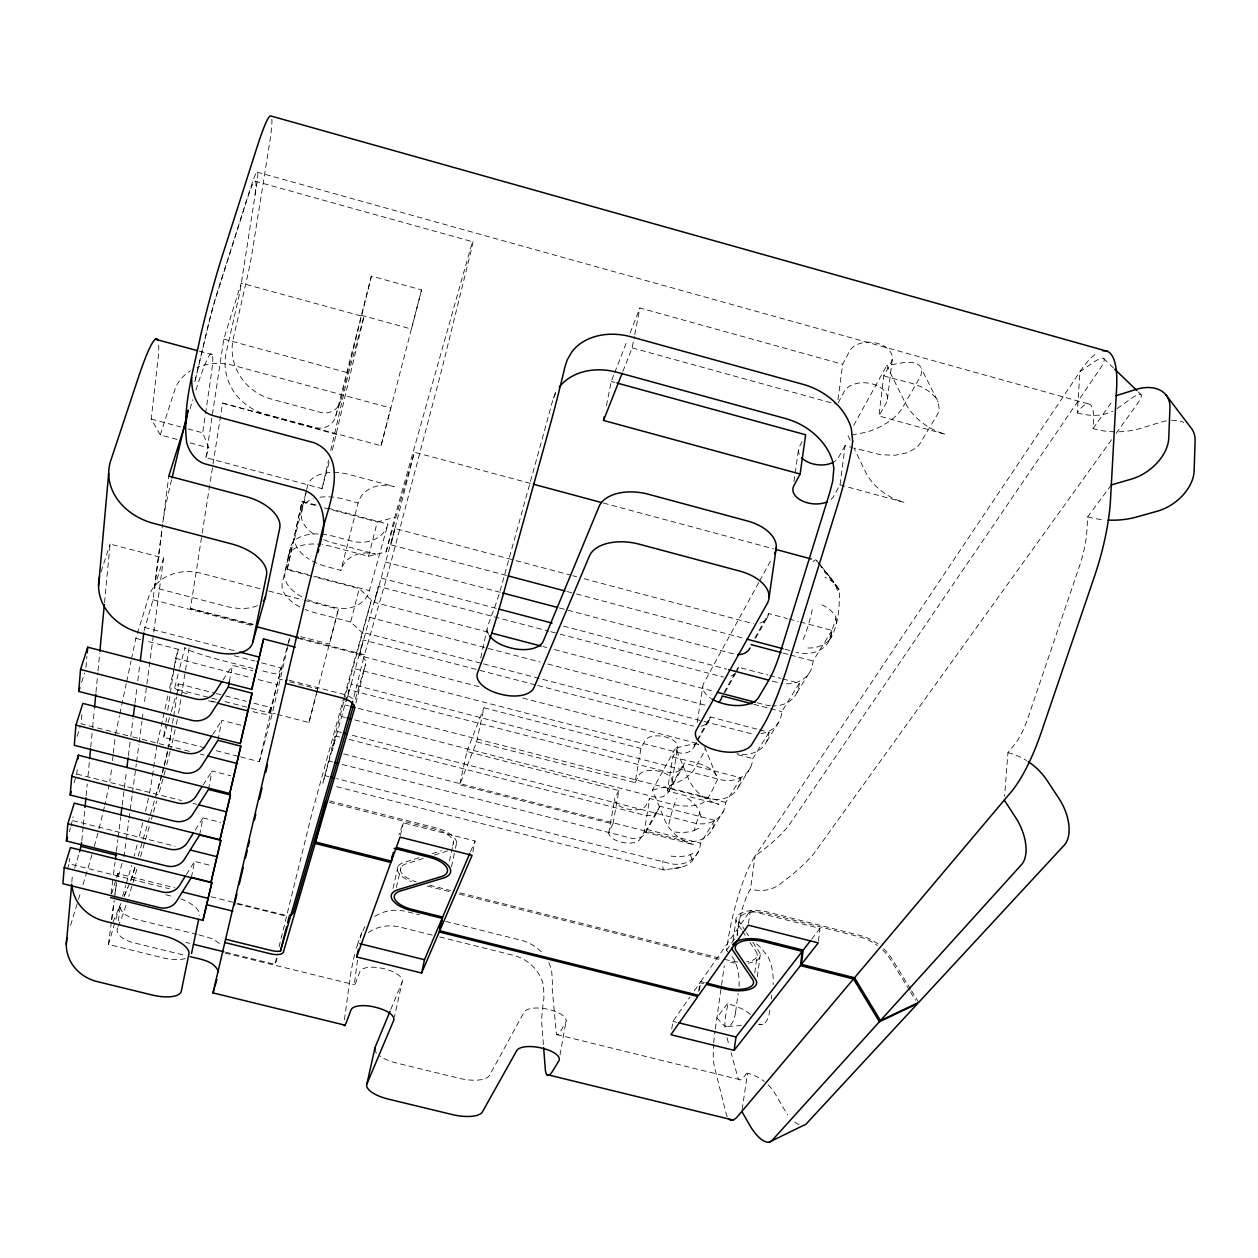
<?xml version="1.0" encoding="UTF-8"?>
<svg xmlns="http://www.w3.org/2000/svg" width="1258" height="1258" viewBox="0 0 1258 1258"><rect width="100%" height="100%" fill="white"/><g stroke="black" fill="none" stroke-linecap="round" stroke-linejoin="round"><path stroke-width="0.75" stroke-dasharray="5 3.75" d="M1111.317 484.943L1087.73 516.818L1086.833 531.411A46.986 13.634 -73.2 0 1 1079.537 565.911L1028.211 717.264A45.917 13.288 -74.4 0 1 1014.734 744.327L1007.957 752.63L1004.592 796.283M1114.667 431.793A56.091 35.46 -0.2 0 1 1093.878 428.821L1093.076 428.601L1093.501 421.43A45.917 12.753 -72.5 0 0 1077.257 412.876L1079.946 371.692A101.112 28.101 -72.5 0 1 1097.951 352.602M69.206 862.013L69.52 858.412M71.03 826.176L73.106 816.725M74.033 782.806L76.785 774.079L77.43 766.531M81.912 714.528L81.11 723.822L128.961 735.977M85.953 667.511L86.912 656.424M81.849 840.611L83.154 826.962M83.343 825.012L85.009 807.447M86.126 795.732L87.242 784.033M87.981 776.233L89.475 760.618M90.765 746.969L92.447 729.404M92.636 727.454L94.303 709.889M95.97 692.34L97.825 672.826M98.014 670.876L99.697 653.311M104.524 602.582L110.091 544.054L163.587 558.065L144.293 703.694M112.481 760.665L113.11 755.067M113.33 753.196L115.013 738.273M177.111 439.435L160.301 434.938L151.212 419.04L157.848 360.574A102.731 10.457 -75.9 0 0 158.587 342.805M818.455 941.078L819.98 928.435L750.24 910.745L700.722 981.586L699.448 990.188M887.44 399.415L892.268 358.939M851.619 435.001L862.422 432.972A33.935 15.065 -26.8 0 0 902.175 408.237L919.425 378.265A34.642 15.599 -27.2 0 0 901.656 362.917L886.717 365.575L904.942 402.245A51.908 38.731 28.8 0 0 945.623 434.372L878.933 415.973L883.792 375.702L891.073 362.571A21.984 14.42 5.1 0 0 877.581 343.403A21.984 14.42 5.1 0 0 849.622 351.029L842.671 364.285L837.828 400.657M111.066 893.746L112.968 878.634M113.44 874.845L115.013 862.359M116.412 851.163L117.843 839.746M118.079 837.844L120.721 816.772M122.168 805.277L126.445 771.217M128.363 755.838L130.077 742.267M130.801 736.449L133.096 718.098M134.968 703.191L137.075 686.365M137.782 680.798L139.842 664.366M144.01 631.107L153.004 599.783L162.125 529.052M800.292 622.002L831.931 630.415L831.585 633.151A33.306 26.874 29.5 0 1 796.251 652.226M829.62 639.945C838.677 625.588 839.573 607.111 839.448 590.662L835.91 585.882A33.195 26.544 29.1 0 0 821.49 570.031M185.382 958.565A28.022 11.118 14.5 0 1 162.424 957.731L108.44 944.475L111.443 921.249M111.695 919.315L113.928 901.892M114.934 894.139L116.428 882.534M257.324 605.585A37.41 19.703 16.4 0 1 225.984 606.293L154.435 587.643L162.612 524.193M162.864 522.274L168.808 476.122M111.773 919.409L114.195 900.649M114.447 898.762L116.381 883.761M117.261 876.92L117.686 873.602L174.846 887.802M357.492 960.09L354.567 982.514A34.784 1.635 -75.8 0 0 355.92 982.294L359.819 971.742A21.103 8.602 12.4 0 1 383.486 968.644L384.854 968.975A21.103 8.602 12.3 0 1 402.088 982.184L394.525 1016.606M831.931 630.415L813.045 661L812.699 663.689A32.582 26.544 29.6 0 1 781.265 683.314M771.311 998.931L771.799 995.188M831.066 499.41A20.899 12.69 6.7 0 0 833.425 496.596L840.03 484.896L845.109 445.584L852.185 447.518M123.96 857.107L126.02 841.571M126.272 839.621L128.851 820.2M129.102 818.266L132.2 794.962M132.452 793.027L136.304 763.889M136.572 761.955L138.883 744.469M139.135 742.534L141.965 721.18M142.233 719.23L143.255 711.462M742.094 1109.54L747.582 1073.278A40.916 36.325 43.3 0 1 764.345 1081.518M782.68 678.895L799.302 683.267L798.94 685.94A32.048 26.292 29.7 0 1 772.774 705.895M118.331 920.887L120.564 904.706M754.769 972.843L757.237 954.539M757.332 976.821L760.272 954.838M344.425 1019.782L350.211 977.151A72.885 3.271 -75.7 0 1 355.181 951.583M799.302 683.267L781.8 711.619L781.454 714.245A31.371 25.962 29.9 0 1 757.646 733.964M737.503 935.559L737.723 929.819A31.843 6.4 -76.2 0 1 750.507 889.123L755.083 856.085L1079.946 371.692L1092.479 362.996A36.026 6.699 -44.8 0 1 1099.885 369.034L789.411 824.556A25.239 3.632 -42.3 0 1 764.864 848.584L755.083 856.085A70.086 14.074 -76.2 0 0 727.297 944.727L726.511 950.262L729.797 954.051M735.584 1012.203L738.163 993.568M748.494 923.388L750.24 910.745M750.24 1014.435A36.781 15.222 8.8 0 0 727.926 1003.853L725.787 1014.891A32.614 6.652 -76.6 0 0 725.237 1030.947M737.015 935.15L739.106 920.258M759.565 729.797L769.047 732.282L768.685 734.876A30.884 25.71 30 0 1 736.999 753.731M793.94 481.594L798.437 449.971M733.1 940.418L735.993 919.96M769.047 732.282L752.787 758.605L752.426 761.169A30.255 25.396 30.2 0 1 719.749 779.488L351.171 684.132L347.711 696.287M715.299 1028.934L721.274 986.964M721.557 985.03L724.309 965.719M339.691 737.046L335.902 736.072L332.159 750.932L349.048 689.746L667.809 772.129A14.892 12.627 28.8 0 0 684.132 763.119L740.931 777.837L740.553 780.369A29.783 25.16 30.3 0 1 708.285 798.563L356.643 707.908M156.92 745.082L151.762 780.196A77.052 4.482 -75.2 0 1 148.806 796.283M329.124 462.488L322.017 488.607L205.903 457.66L208.875 447.911L202.695 432.815L205.243 415.454M205.526 413.536L211.187 374.978A102.496 7.973 -75.8 0 0 195.179 392.386M740.931 777.837L725.772 802.368L725.41 804.868A29.201 24.846 30.5 0 1 693.661 822.889L349.111 734.468M698.63 991.335L699.904 982.75L703.536 983.662M349.205 739.484L643.923 815.042A14.388 12.344 29 0 0 659.79 806.189L714.701 820.31L714.34 822.779A28.777 24.61 30.7 0 1 682.968 840.659L343.544 753.841M204.96 747.834L163.666 737.314L165.726 723.759M166.009 721.825L166.591 717.956M167.77 710.204L175.601 658.28L178.29 649.301L145.079 640.715M205.903 457.66L223.798 339.094L241.237 283.097L363.908 316.717L331.656 453.163M117.434 927.885L117.025 930.543C118.755 937.729 126.696 940.795 133.096 942.604L186.357 955.687M671.756 1028.981L672.92 1021.339L689.793 997.217M714.701 820.31L700.564 843.206L700.187 845.659A28.226 24.311 30.8 0 1 669.319 863.365L336.531 778.608M173.305 718.239L169.767 741.355A32.629 1.777 -75.3 0 1 168.887 746.214M173.667 716.368L176.67 697.136M176.891 695.218L178.62 683.896L174.752 687.466A41.75 3.963 14.2 0 0 190.666 695.029M252.748 624.77L190.43 608.558L201.893 535.137M202.192 533.203L222.587 403.126L381.048 445.741L421.572 289.906L371.409 276.068L335.666 416.194A17.25 16.291 25.8 0 1 315.16 427.516L265.344 414.118A52.411 49.439 31.2 0 1 226.22 352.523L238.847 296.731A17.738 1.289 -76.1 0 0 240.577 288.019L256.742 184.47A47.552 3.632 -76.3 0 0 250.829 187.017L216.974 293.586A48.7 3.9 -76.1 0 0 207.35 328.951L195.116 380.435M697.168 722.406L702.797 686.837M189.046 647.823L179.328 708.757A71.816 3.931 -75.3 0 1 178.479 713.679M672.149 781.218L677.748 746.78M698.442 744.138A26.276 9.482 -22.6 0 0 687.528 745.239L675.609 748.007L688.362 778.482A39.957 33.651 30.6 0 0 718.963 804.287L667.275 790.967L672.873 756.718L677.166 748.95A16.763 8.554 9.5 0 0 665.372 736.889A16.763 8.554 9.5 0 0 645.055 740.616L640.951 748.447L635.07 782.665L476.656 741.843L459.689 784.803L612.976 824.006L618.842 790.559L466.891 751.482L459.689 784.803M612.976 824.006L609.171 831.098A16.15 7.69 9.9 0 0 620.839 842.042A16.15 7.69 9.9 0 0 640.165 839.007L644.143 831.963L649.741 798.5C665.34 802.148 681.647 808.815 697.907 804.837C709.418 802.132 712.421 788.153 717.752 779.347L704.496 746.654M608.73 833.048L614.596 799.774M253.88 703.206L270.847 707.562L269.81 712.468L275.392 713.899M559.999 1054.99L566.179 1020.411M191.452 877.345L194.534 861.415L211.501 865.661M199.645 835.013L202.963 817.904L220.873 822.418M208.451 789.474L212.02 771.012L230.623 775.73M217.964 740.302L221.833 720.347L241.473 725.363M229.318 681.663L232.463 665.419L252.905 670.703M622.852 371.472L632.161 347.884L634.362 336.484M634.74 334.581L639.897 307.974L842.671 364.285M606.45 405.595L611.231 381.441L614.03 374.286M225.764 952.243L275.14 964.414L276.43 958.454M472.851 851.76L475.099 840.989L403.315 822.795L398.959 834.887M115.437 734.53L119.447 715.676M119.84 713.789L126.24 683.613M126.649 681.726L131.052 660.969M131.445 659.082L135.848 638.341L148.648 597.047A43.338 36.482 9.6 0 1 200.95 573.255L261.208 589.011M476.656 741.843L483.953 707.751L640.951 748.447M451.465 866.935L455.034 850.219M455.427 848.364L456.623 842.797M449.515 860.881L453.493 842.325M307.723 599.673A38.023 20.521 15.1 0 0 316.969 602.786L334.361 607.347A29.767 24.877 15.1 0 0 369.412 590.662L387.951 524.099A31.136 25.553 15.5 0 1 351.422 541.019L333.228 536.207A38.699 21.26 15.2 0 0 290.629 547.261L282.232 583.303A38.117 20.427 15.1 0 0 303.367 608.683M290.629 547.261L284.937 573.459A38.023 20.521 15.1 0 0 304.263 598.1M480.729 658.013L487.632 626.311L494.677 607.299A46.923 3.003 -75.3 0 0 503.625 578.365L547.104 421.178A48.008 3.082 -75 0 0 551.539 404.337L556.775 388.848M311.78 576.164L287.123 569.685L302.093 501.282L317.016 505.244M287.123 569.685L302.093 501.282M320.067 497.224A38.322 21.575 15.4 0 1 343.088 498.986L358.105 502.98A30.978 25.349 16.5 0 1 394.21 486.531L349.551 474.596A38.07 21.779 15.5 0 0 307.471 486.233L294.985 536.977A37.646 20.836 15.3 0 0 309.201 559.197M306.622 490.07L301.574 513.06A37.41 21.04 15.4 0 0 315.616 535.421M157.344 743.179L167.88 695.941M169.563 688.393L178.29 649.301M278.993 946.991L312.503 811.033L343.654 698.473M396.396 887.472L400.909 867.501M400.453 835.328L403.315 822.795M392.999 888.462L397.953 866.668M240.608 756.907L259.368 761.688L277.09 684.446L290.535 634.598M322.017 488.607L328.542 460.176M330.712 450.694L348.545 372.966L363.908 316.717M269.81 712.468L281.273 668.045L256.774 661.566M371.409 276.068L340.541 401.192L335.666 416.194M259.368 761.688L272.263 713.711L289.654 638.356M171.575 479.817L169.343 489.252A47.552 3.79 -75.8 0 0 163.367 519.397M194.864 381.834L207.381 329.124A48.669 3.884 -76.1 0 1 216.974 293.916L246.096 202.239A66.249 5.079 -76.2 0 1 254.509 198.151M355.92 703.096L365.701 663.611A14.388 7.422 14.2 0 0 363.593 657.981L386.536 578.208A47.112 0.802 -75.4 0 0 394.525 548.881L436.086 391.301A48.213 0.818 -75.3 0 0 445.065 356.266L467.897 263.787A65.636 1.069 -75.3 0 0 467.976 257.434L394.713 517.384L386.096 551.885L368.547 556.288L330.555 546.255A38.809 21.182 15.2 0 0 322.19 544.572M488.104 632.161L374.444 602.33L378.422 586.37L548.771 631.186M374.444 602.33L394.87 528.454L514.129 560.14M506.376 575.425L390.798 544.808L394.87 528.454M363.593 657.981L353.294 699.385A14.53 7.281 14.1 0 0 343.371 694.259L288.538 680.091M343.591 702.231L322.881 783.184L335.902 736.072M346.202 701.162L349.048 689.746M344.126 700.376L371.393 600.113L359.19 588.634L313.682 576.667M351.171 684.132L363.185 639.976L535.908 684.997M478.984 686.679L359.301 655.56L363.185 639.976M359.301 655.56L378.422 586.37M174.752 687.466L179.391 669.256M179.863 667.448L184.957 647.43A41.813 3.255 14.3 0 0 222.981 660.67L252.874 668.391M363.043 633.434L350.699 622.05L359.19 588.634M368.547 556.288L377.29 521.928L394.713 517.384M312.33 561.021A37.646 20.836 15.3 0 0 326.545 566.572L340.902 570.361L358.105 502.98M304.515 600.349L338.402 609.218L329.392 644.08L300.866 636.658M381.048 445.741L390.798 408.032L234.082 365.622A49.612 39.58 11.6 0 0 197.129 367.446M421.572 289.906L411.445 329.046L360.7 315.129M277.263 714.387L308.949 722.517L317.158 690.799M308.949 722.517L316.245 694.495M316.733 692.639L338.402 609.218M344.189 696.586L371.393 600.113M386.096 551.885L414.385 452.188L531.584 483.717M390.798 544.808L414.385 452.188M364.899 926.47L360.952 935.512A33.117 1.478 -75.7 0 0 360.496 937.855M277.09 958.171L275.14 964.414M355.385 699.118L365.701 663.611M138.176 856.179L159.404 783.75A32.629 1.777 -75.3 0 0 161.574 776.123M132.986 882.424L137.861 865.787M140.55 856.525L144.874 841.728M145.425 839.888L150.818 821.38M151.353 819.54L152.973 813.989M153.523 812.133L156.763 801.031M108.44 944.475L120.485 903.448M122.624 896.168L125.831 885.255M126.366 883.446L127.97 877.99A77.052 4.482 -75.2 0 0 131.54 865.551M118.189 876.574L122.907 860.645M163.666 737.314L167.471 724.435M168.022 722.595L170.726 713.38M171.277 711.541L176.702 693.142M190.43 608.558L253.345 624.283M111.679 893.84L116.05 879.122M116.601 877.282L117.686 873.602M70.621 925.275L77.917 901.278M78.483 899.439L80.716 892.048M82.965 884.673L88.029 868.067A77.194 5.865 -75.1 0 0 92.746 851.965M222.587 403.126L336.719 434.497M674.76 832.01A27.943 13.524 9.2 0 0 694.212 830.5L699.747 812.401A27.959 23.965 30.3 0 0 685.358 797.116M74.599 868.24L79.065 853.726M67.366 869.247L69.048 863.821L169.311 888.73M154.435 587.643L163.587 558.065M69.3 831.742L70.464 828.031M807.966 647.996A33.447 26.937 29.5 0 0 829.006 640.243L836.02 617.945A33.541 18.807 7.1 0 0 821.49 604.658M190.005 408.819L192.883 399.682M77.131 736.355L79.977 727.391M160.301 434.938L174.642 390.232A49.612 39.58 11.6 0 1 190.194 371M81.676 682.229L84.616 673.03M101.096 571.745L110.091 544.054M361.864 932.32L356.061 948.516L357.303 945.481M466.891 751.482L483.953 707.751M614.737 372.494L627.317 340.226M630.101 333.071L639.897 307.974M390.813 1009.403L402.088 982.184M118.048 926.407L120.548 920.526A73.593 4.088 -75.2 0 0 127.844 899.549M470.571 851.603L475.099 840.989M112.921 922.177L120.972 903.48M124.07 896.294L129.511 883.698M124.243 896.183L127.907 887.645M553.489 397.937L556.036 392.182M270.879 707.594L267.86 714.119A14.027 1.352 14.3 0 1 253.629 711.871L249.902 710.912M281.21 667.888L278.254 673.801A14.042 1.101 14.4 0 1 264.07 671.285L260.343 670.325M618.842 790.559L615.036 797.792A16.024 7.815 9.9 0 0 626.563 808.847A16.024 7.815 9.9 0 0 645.763 805.67L649.741 798.5M802.069 441.605L799.38 446.732A20.678 12.847 6.5 0 0 800.701 456.638M635.07 782.665L639.19 774.975A16.92 8.413 9.5 0 1 659.632 771.421A16.92 8.413 9.5 0 1 671.583 783.341L667.275 790.967M838.19 402.859L844.307 391.411A22.235 14.263 5.3 0 1 872.549 383.973A22.235 14.263 5.3 0 1 886.245 403L878.933 415.973M758.684 582.643L703.82 683.078A27.818 14.829 8.4 0 0 710.597 698.221M759.612 580.944L771.704 558.819M644.143 831.963L694.164 844.763A38.652 32.96 30.9 0 1 664.633 819.697L652.446 789.993L675.609 748.007M853.679 425.408L886.717 365.575M845.109 445.584L838.536 457.44A20.678 12.847 6.5 0 1 832.686 462.598M342.113 764.424L631.044 838.19A14.105 12.203 29.2 0 0 646.659 829.415L659.79 806.189M354.709 719.922L654.018 796.927A14.593 12.47 28.9 0 0 670.058 788.011L684.132 763.119M697.042 740.286L710.251 716.918L757.662 729.31M724.01 692.576L734.53 673.974M735.49 672.275L738.352 667.196L767.899 674.996M754.816 638.073L768.669 613.574L787.272 618.527M645.668 832.466L658.783 809.271M669.067 791.109L683.125 766.279M694.133 746.812L696.963 741.811M697.907 740.144L709.229 720.142M724.891 692.466L735.411 673.879M755.618 638.168L767.616 616.955M698.3 851.76L692.277 860.912A28.132 24.264 30.9 0 1 674.115 868.209M712.437 828.959L723.492 811.127M738.635 786.706L750.491 767.569M766.751 741.355L779.504 720.787M796.99 692.576L810.734 670.404M186.341 874.546L194.534 861.415M195.336 829.997L202.963 817.904M203.151 784.961L212.02 771.012M212.633 734.641L221.833 720.347M222.918 680.091L232.463 665.419M829.006 640.243L833.016 634.457M694.29 990.785L699.904 982.75M726.511 950.262L735.899 936.895M1093.076 428.601L1112.89 400.374M1111.553 439.734L814.901 852.185A25.333 3.255 -42.3 0 1 790.15 876.213L779.991 884.138A36.545 31.151 33.8 0 1 751.089 889.28L750.507 889.123M1116.129 433.365L1136.745 404.714A36.215 6.023 -44.5 0 0 1130.03 399.352L1117.041 408.614M727.36 1003.711L716.887 1017.864L722.517 1023.981A25.191 10.316 85.9 0 0 735.584 1012.203M811.583 939.27L819.98 928.435M746.953 1073.121L743.211 1077.729A34.233 7.281 -76.9 0 1 737.66 1076.895L731.071 1052.647M694.212 830.5L698.646 828.251M670.923 856.085A28.116 13.366 9.3 0 0 690.469 854.669L694.919 852.468M419.087 857.704L404.117 862.375A24.72 11.07 12.3 0 0 411.366 881.654M432.202 853.616L441.558 850.691M423.175 858.506L406.318 863.743A21.638 9.687 12.3 0 0 416.225 881.827M434.403 855.015L447.502 850.927M652.446 789.993L664.004 787.241A25.899 9.215 -22.4 0 0 693.756 770.038L704.118 752.032A26.276 9.482 -22.6 0 0 705.14 749.06M681.018 867.391L663.925 869.923L334.251 786.077M727.926 1026.355L741.355 1025.616M758.605 1024.657L762.442 1024.452M225.292 953.124L354.442 984.715M197.066 934.395L136.603 919.472C130.109 917.617 122.01 914.613 120.155 907.348M198.953 934.851L213.058 938.955L221.895 945.324M185.901 942.431L189.691 943.358M556.822 1034.563L738.965 1079.427M211.045 896.797L235.828 902.945M237.731 903.433L289.167 916.201M236.819 903.889L285.283 915.934M165.852 894.784L173.462 896.671M672.92 1021.339L676.631 1022.267M72.775 820.609L175.192 846.241M700.722 981.586L704.354 982.498M408.111 911.987L419.401 914.802M445.741 921.391L520.985 940.198A38.982 35.334 28.7 0 1 543.692 954.602M432.202 935.103L400.123 927.115A38.589 35.334 20.8 0 0 367.666 933.043M439.734 936.974L513.311 955.309A38.432 34.972 28.8 0 1 543.598 986.319L543.912 998.333A72.304 9.293 -76.2 0 0 541.852 1024.405L543.487 1045.713M76.785 774.079L181.608 800.513M193.024 803.39L196.814 804.349M429.497 885.207L450.427 890.46M459.941 892.85L722.438 958.8M724.341 959.272L730.049 960.703A21.449 9.404 8.6 0 0 741.355 962.15M427.091 886.009L449.892 891.733M459.39 894.124L719.702 959.492M329.832 800.969L435.96 827.89A25.443 11.731 12.3 0 1 455.915 845.895M329.407 802.415L435.425 829.289A22.267 10.253 12.3 0 1 450.71 847.294M646.659 829.415L700.564 843.206M328.81 761.027L332.599 762.002M325.114 775.714L328.92 776.673M216.219 750.696L238.737 756.42M132.688 736.921L140.204 738.839M142.075 739.311L190.964 751.749M200.368 754.14L204.126 755.099M341.453 716.51L345.242 717.485M178.463 683.833L214.285 693.032M216.172 693.52L223.72 695.454M225.591 695.941L246.332 701.272M177.803 689.463L209.913 697.703M211.8 698.19L217.477 699.637M225.025 701.587L249.587 707.877M251.49 708.364L272.263 713.711M337.679 731.527L341.484 732.502M216.313 702.294L212.571 701.335A41.75 3.963 14.2 0 1 209.001 700.407M208.482 700.832L215.951 702.735M355.023 668.753L678.628 752.693A15.127 12.737 28.7 0 0 695.155 743.62L698.866 744.594M672.873 756.718C687.245 762.081 708.679 761.562 717.375 776.831M144.481 627.412L235.765 651.046M234.224 655.732L254.902 661.079M135.848 638.341L143.223 640.243M278.836 678.927L282.531 679.886M289.922 681.789L317.645 688.944M175.601 658.28L250.782 677.669M258.299 679.603L277.09 684.446M670.058 788.011L725.772 802.368M345.242 704.967L349.048 705.942M350.699 622.05L314.374 612.567A38.117 20.427 15.1 0 1 305.112 609.438M365.669 633.12L481.641 663.391M483.544 663.894L702.153 720.944M704.055 721.447L747.787 732.864A31.371 25.962 29.9 0 0 754.124 733.901M537.795 685.5L693.441 726.07M153.004 599.783L253.078 625.824M300.285 638.089L364.474 654.789M297.706 638.231L364.285 655.544M522.668 698.048L697.451 743.494M737.911 754.737L752.787 758.605M550.658 631.689L558.237 633.67M560.125 634.174L721.007 676.505A16.024 13.193 28.3 0 0 723.712 676.993M1007.957 752.63L1008.806 752.85A54.802 44.046 37.3 0 1 1026.559 760.571M287.296 569.088L307.817 574.481M315.286 576.447L369.412 590.662M543.047 646.565L546.837 647.556M554.416 649.553L713.538 691.302M757.112 702.735L764.691 704.732A32.048 26.292 29.7 0 0 771.17 705.817M753.825 704.276L768.748 708.191M770.604 708.679L781.8 711.619M268.74 590.993L302.628 599.862M369.616 617.379L540.185 662.023M547.765 664.004L705.062 705.172A15.678 13.02 28.4 0 0 707.704 705.644M783.026 653.059L788.656 654.537M790.527 655.041L813.045 661M385.341 561.98L500.778 592.471M559.448 607.976L733.556 653.956M769.754 675.483L780.825 678.408M381.331 578.098L497.099 608.605M563.521 626.107L726.747 669.114M772.302 681.113L777.994 682.607M789.128 619.03L798.437 621.499M328.228 508.216L387.951 524.099M301.92 501.895L316.985 505.905M324.533 507.902L377.29 521.928M516.032 560.643L570.928 575.221M572.815 575.724L576.604 576.73M584.184 578.743L750.774 623.009A16.653 13.492 28.1 0 0 753.573 623.528M566.996 591.48L574.576 593.493M576.479 593.996L745.098 638.671M784.882 649.207L792.461 651.219M151.212 419.04L180.633 426.918M187.992 428.884L202.695 432.815M190.194 442.926L208.875 447.911M603.4 503.043L773.528 548.818M223.798 339.094L348.545 372.966M199.267 351.124L212.429 354.693M840.03 484.896L903.983 502.319A49.722 37.976 29.1 0 1 865.174 471.31L853.962 448.005L880.584 454.767L895.256 455.239L907.741 452.644L916.83 447.486L919.818 443.838L937.54 414.307L939.317 409.794L938.185 401.884L921.391 368.736M611.231 381.441L615.005 382.479M1087.73 516.818L1088.563 517.054A57.475 34.611 0.8 0 0 1104.382 519.853M632.161 347.884L835.438 403.975M257.072 172.11L1089.554 404.258M254.918 181.136L472.866 241.819M1077.257 412.876L1078.059 413.096A51.688 37.52 30.6 0 0 1112.654 411.24M883.792 375.702C901.797 382.243 927.712 382.621 938.185 401.884M1103.706 358.514L1113.377 367.855M1138.238 391.867L1141.006 394.525M816.662 560.581L820.122 564.842M821.27 566.257L831.632 579.01M819.005 563.537L836.601 585.678M818.942 563.584L839.448 590.662A33.29 18.996 7 0 0 825.059 577.296M741.434 929.52L737.204 923.136A25.223 11.353 8.2 0 1 743.101 912.239A25.223 11.353 8.2 0 1 768.261 912.176L859.953 935.449A46.861 39.926 39.9 0 1 878.351 944.255M742.487 931.109L745.664 935.905M749.894 942.289L756.231 951.881A21.449 9.404 8.6 0 1 746.639 961.82M745.428 931.03L740.16 923.042A22.078 9.922 8.2 0 1 745.334 913.512A22.078 9.922 8.2 0 1 767.333 913.465L858.931 936.691A46.798 39.91 40 0 1 877.313 945.497M746.481 932.634L748.589 935.826M752.819 942.211L759.14 951.803A24.5 10.74 8.6 0 1 748.164 963.156M910.572 989.181L892.299 959.414A46.861 39.926 39.9 0 0 883.651 948.721M911.578 990.832L918.686 1002.406M909.487 990.376L891.246 960.64A46.798 39.91 40 0 0 882.613 949.963M910.493 992.027L915.557 1000.299M848.018 435.677L850.565 440.96M835.91 585.882L838.221 593.194M690.485 854.669L692.277 860.912M699.747 812.401L701.524 818.864M727.014 1037.724L729.042 1045.194M836.02 617.945L836.633 622.93M727.266 1116.711A75.338 16.04 -76.9 0 1 726.055 1113.188L714.465 1066.973A71.769 14.64 -76.6 0 1 713.616 1044.533M713.742 1042.725A71.769 14.64 -76.6 0 1 715.016 1030.978M1166.355 420.88A39.014 26.135 -36.1 0 0 1160.914 422.185L1140.754 428.302A56.091 35.46 -0.2 0 1 1116.459 431.809M1171.638 420.329A39.014 26.135 -36.1 0 1 1183.747 422.405M756.64 943.956A36.183 15.882 8.6 0 1 760.508 947.51L766.138 954.146A25.207 9.97 85.5 0 1 773.072 984.668M731.999 956.567A25.018 10.221 85.6 0 1 738.981 986.854M374.837 916.406A39.14 35.696 20.9 0 1 404.321 911.091M548.803 962.669A38.982 35.334 28.7 0 1 551.727 971.569L552.435 983.08A32.85 4.214 -76.2 0 0 552.262 989.15L556.209 1032.189A34.485 4.623 -76.3 0 0 559.779 1032.519L565.675 1022.565A20.946 8.492 10.6 0 0 549.966 1009.812L548.598 1009.466A20.946 8.492 10.6 0 0 523.988 1012.265L489.472 1075.433A26.245 10.001 11.3 0 1 459.437 1078.342L396.459 1063.01A26.324 10.048 11.9 0 1 379.727 1055.949M167.518 752.567A32.629 1.777 -75.3 0 1 164.153 766.421M163.729 768.025A32.629 1.777 -75.3 0 1 162.439 772.915M134.81 867.816A33.431 1.856 -75.2 0 1 130.832 880.427M131.933 886.072A73.593 4.088 -75.2 0 1 128.819 896.388M177.347 719.497A71.816 3.931 -75.3 0 1 175.57 727.895M175.177 729.703A71.816 3.931 -75.3 0 1 170.522 749.579M170.113 751.262A71.816 3.931 -75.3 0 1 166.135 766.955M165.223 770.462A71.816 3.931 -75.3 0 1 158.304 795.701M376.488 1053.04A26.324 10.048 11.9 0 1 374.884 1050.163M735.647 963.093A24.5 10.74 8.6 0 1 729.2 961.883M768.229 1084.962A40.916 36.325 43.3 0 1 775.62 1094.491L783.876 1108.707A28.462 11.872 63.9 0 0 787.775 1114.619M488.607 634.378A27.975 15.143 11.9 0 1 487.632 626.311M768.669 613.574A16.653 13.492 28.1 0 1 759.014 623.292M812.228 609.58A33.431 6.416 -74.7 0 1 802.321 641.407M813.014 561.603A33.227 6.321 -74.5 0 1 817.558 563.332M287.893 557.215A38.809 21.182 15.2 0 1 320.538 544.368M323.762 539.698A37.41 21.04 15.4 0 0 332.835 542.827L375.56 554.118A29.61 24.688 16.1 0 0 340.902 570.361M271.87 119.133A104.681 8.004 -76.3 0 1 269.354 144.607L251.537 256.239A35.114 2.516 -76.1 0 1 248.078 273.521L233.296 338.606A51.389 48.575 32.1 0 0 271.586 399.163L320.428 412.325A16.92 16.024 26.5 0 0 340.541 401.192M71.895 882.188A44.376 39.816 3 0 1 73.011 873.539M111.412 770.006A77.194 5.865 -75.1 0 1 109.745 781.108M109.132 784.442A77.194 5.865 -75.1 0 1 104.807 804.947M104.367 806.881A77.194 5.865 -75.1 0 1 98.36 831.318M97.872 833.189A77.194 5.865 -75.1 0 1 93.265 850.125M798.956 1124.605A28.462 11.872 63.9 0 1 793.421 1120.894M148.428 798.091A77.052 4.482 -75.2 0 1 145.519 811.158M142.767 822.763A77.052 4.482 -75.2 0 1 138.584 839.385M137.122 844.999A77.052 4.482 -75.2 0 1 134.087 856.336M134.921 867.297A33.447 1.856 -75.2 0 1 129.936 882.644M170.601 735.505A46.059 2.532 -75.3 0 1 167.864 749.359M167.44 751.278A46.059 2.532 -75.3 0 1 164.059 765.414M163.587 767.301A46.059 2.532 -75.3 0 1 162.14 772.978M161.637 774.881A46.059 2.532 -75.3 0 1 156.055 795.072M300.804 510.402A38.322 21.575 15.4 0 1 313.179 498.813M180.743 898.904A29.013 11.92 14.6 0 1 199.44 915.51M668.91 824.069A27.896 4.497 -75.7 0 1 676.631 798.563M665.262 869.514A28.069 4.56 -75.8 0 1 663.013 860.614M735.301 673.313A16.024 13.193 28.3 0 1 728.964 676.725M738.352 667.196A16.024 13.193 28.3 0 1 737.314 670.514M710.251 716.918A15.442 12.91 28.5 0 1 701.115 726.243M769.849 1010.19A25.38 10.064 85.8 0 1 759.785 1024.091"/><path stroke-width="1.5" d="M295.316 647.178L263.567 638.938L251.742 689.4L87.714 647.178L80.528 669.492L78.719 691.444L191.405 720.236A17.738 15.316 9.2 0 0 211.155 713.506L228.264 687.072L252.056 693.205L240.294 743.557L82.871 703.395L75.952 725.111L74.285 745.318L182.473 772.711A17.03 14.892 8.4 0 0 201.469 766.075L217.964 740.302L240.828 746.136L229.742 793.484L78.405 755.209L71.737 776.359L70.196 795.009L174.233 821.144A16.385 14.483 7.4 0 0 192.521 814.602L208.451 789.474L230.45 795.025L219.977 839.684L74.269 803.139L67.838 823.723L66.407 841.004L166.591 865.976A15.772 14.105 6.5 0 0 184.234 859.544L199.645 835.013L220.842 840.344L210.919 882.566L70.448 847.577L64.221 867.643L62.9 883.698L159.514 907.616A15.222 13.728 5.4 0 0 176.545 901.278L191.452 877.345L211.91 882.44L202.931 920.369L110.594 897.52M78.075 758.983L78.405 755.209M87.227 652.713L87.714 647.178M66.297 944.396L71.706 884.122M98.58 585.662L108.691 473.354M79.616 851.918L81.66 842.561M85.009 807.447L85.937 797.698M89.648 758.668L90.592 748.919M94.492 707.939L95.781 694.29M99.869 651.361L104.335 604.532M1028.085 761.546A54.802 44.046 37.3 0 1 1046.97 780.337L1058.859 798.343A36.812 20.474 64 0 1 1064.284 845.124L918.686 1002.406L880.458 1020.568L854.544 977.749L801.425 964.367L803.186 950.12L810.372 940.827M358.436 949.35L356.674 956.945L421.619 973.016L439.215 931.989L697.875 996.493L670.891 1034.705L734.153 1050.351L800.45 965.609L802.211 951.378L763.575 941.629A22.219 9.765 8.3 0 0 741.434 941.582A22.219 9.765 8.3 0 0 736.26 950.922L755.445 979.322A24.673 10.567 8.6 0 1 749.689 989.307A24.673 10.567 8.6 0 1 725.363 989.118L707.169 984.574M115.453 858.789L116.176 853.081M120.972 814.854L121.932 807.196M126.901 767.474L128.127 757.788M133.332 716.258L134.732 705.046M140.298 660.717L143.774 632.963M321.891 537.056C326.655 520.136 322.567 496.218 303.76 490.18L205.541 464.029C195.745 461.309 189.329 452.204 186.734 442.8C182.033 406.743 193.653 369.931 200.808 334.707A107.213 8.586 -76.1 0 1 222.43 255.453L256.821 147.815A104.681 8.004 -76.3 0 1 270.501 115.893L1107.26 351.312M734.153 1050.351L735.977 1036.985L802.211 951.378M185.02 427.138L187.867 410.941M827.528 501.659A20.899 12.69 6.7 0 1 802.368 500.983A20.899 12.69 6.7 0 1 793.829 485.824L800.135 474.03L805.655 434.765L616.892 382.998M769.078 597.503L776.265 547.686M228.264 687.072L229.318 681.663M800.135 474.03L603.51 420.439L604.249 416.728M99.571 576.95A55.761 46.656 8.5 0 0 140.44 632.916L212.885 651.66A37.866 19.31 16.1 0 0 252.779 642.303L266.507 575.362A39.721 21.213 16.6 0 0 231.975 544.022L153.901 523.47A60.085 48.873 9.7 0 1 110.72 460.695L138.49 377.133A102.731 10.457 -75.9 0 1 157.926 339.927M191.546 953.548L198.638 919.315M252.779 642.303L265.548 596.512L279.701 528.234A39.218 21.622 16.8 0 0 245.829 496.548L168.808 476.122L186.561 419.763M202.931 920.369L211.91 882.44M210.919 882.566L220.842 840.344M219.977 839.684L230.45 795.025M229.742 793.484L240.828 746.136M240.294 743.557L252.056 693.205M251.742 689.4L263.567 638.938M439.215 931.989L442.14 918.324L411.602 910.682A24.893 10.897 12.3 0 1 392.449 899.91A24.893 10.897 12.3 0 1 397.953 889.705L441.181 876.653A22.424 10.095 12.3 0 0 446.48 867.202A22.424 10.095 12.3 0 0 429.277 857.248L394.1 848.379M801.425 964.367L818.235 942.887L748.243 925.18L698.693 995.345L439.75 930.763L442.659 917.066L469.816 853.38M421.619 973.016L424.481 959.712L442.14 918.324M214.473 987.986L212.979 992.924L286.651 679.603L285.629 683.409L342.412 698.064A14.546 7.265 14 0 1 354.52 708.741L315.569 842.027L391.364 861.117L400.044 837.12L472.096 855.346L439.75 930.763M543.645 1047.647L545.28 1068.954A75.92 10.19 -76.3 0 0 552.938 1070.605L558.835 1060.934A21.15 8.256 10.6 0 0 542.906 1048.386L541.538 1048.056A21.15 8.256 10.7 0 0 516.739 1050.619L482.396 1111.915A26.465 9.718 11.3 0 1 452.157 1114.541L388.612 1099.178A26.544 9.765 11.9 0 1 366.911 1083.94L375.026 1047.521L390.059 1011.212M356.674 956.945L390.861 862.501L392.48 855.44M391.364 861.117L393.392 852.279M285.629 683.409L303.618 607.032A104.068 1.4 -75.5 0 1 319.941 541.333C323.935 514.679 353.529 459.186 314.091 442.737L212.869 415.565C196.971 410.831 191.027 392.354 191.751 377.321M234.255 905.477L236.944 894.076M239.193 884.578L243.234 867.485M245.483 858.003L247.276 850.392M248.172 846.603L249.524 840.894M254.462 820.012L255.799 814.319M259.4 799.113L262.089 787.728M265.69 772.522L267.482 764.927M172.032 477.93L188.15 410.061M318.07 552.356L318.856 549.211M224.6 942.478L270.596 953.816A11.872 4.828 13.5 0 0 283.412 952.023L315.145 843.442L326.042 800.009L353.75 704.716M319.626 546.066L321.435 538.864M225.465 939.191L271.429 950.529A11.857 4.843 13.5 0 0 280.471 951.095L286.635 926.564M287.579 922.79L288.994 917.145M214.945 986.303L216.863 979.62M280.471 951.095L352.743 701.272M325.618 801.456L293.224 912.821A11.762 4.953 13.6 0 1 289.466 915.258M66.407 841.004L67.57 837.293M70.196 795.009L71.297 791.518M78.719 691.444L79.899 687.764M603.51 420.439L622.128 373.28M366.911 1083.94L393.675 1020.442A21.307 8.366 12.3 0 0 376.205 1007.454L374.821 1007.108A21.307 8.366 12.3 0 0 350.998 1009.97L347.145 1020.238A76.565 3.585 -75.8 0 1 344.032 1024.971M185.303 876.181L179.438 885.585A15.426 13.869 5.8 0 1 162.172 891.953L64.221 867.643M193.417 833.032L187.348 842.656A16.008 14.247 6.9 0 1 169.468 849.134L67.838 823.723M202.161 786.517L195.886 796.393A16.621 14.64 7.8 0 1 177.315 802.966L71.737 776.359M211.611 736.229L205.101 746.356A17.297 15.049 8.7 0 1 185.822 753.039L75.952 725.111M221.864 681.71L215.102 692.104A18.037 15.473 9.5 0 1 195.037 698.866L80.528 669.492M741.843 1111.459L749.737 1125.218A28.667 11.558 64.1 0 0 771.925 1140.581L879.405 1021.748L853.506 978.96L738.084 1115.909A75.338 16.04 -76.9 0 1 728.822 1119.054M854.544 977.749L1011.117 791.99A101.08 29.264 -74.4 0 0 1041.388 732.014L1094.177 577.28A103.439 30.05 -73.2 0 0 1110.515 499.709L1116.601 388.439A101.112 28.101 -72.5 0 0 1102.763 350.84M880.458 1020.568L1021.496 864.639A37.142 20.002 64.3 0 0 1015.678 817.59L1004.293 800.088M769.298 1142.107L803.705 1125.281A28.462 11.872 63.9 0 0 806.394 1123.724L917.585 1003.601L879.405 1021.748M1116.192 395.672L1135.707 389.54A39.611 26.041 -36.6 0 1 1169.94 407.954L1168.761 438.02A39.847 26.528 -36.7 0 1 1131.288 479.141L1111.317 484.943M212.806 992.845L344.959 1025.16M546.57 1074.489L732.927 1120.029M193.496 944.302L223.877 951.787M190.162 956.615C199.959 959.319 214.3 960.514 218.405 971.774M182.347 891.969L207.601 898.243M207.161 904.785L232.903 911.169M359.757 943.657L424.481 959.712M678.487 1022.723L735.977 1036.985M190.225 849.999L216.407 856.556M442.659 917.066L412.089 909.424A21.779 9.529 12.3 0 1 395.327 900.005A21.779 9.529 12.3 0 1 400.17 891.073L443.414 878.053A25.616 11.542 12.3 0 0 449.483 867.249A25.616 11.542 12.3 0 0 429.811 855.88L396.459 847.452M706.178 982.954L726.196 987.955A21.59 9.246 8.6 0 0 747.504 988.128A21.59 9.246 8.6 0 0 752.52 979.384L733.288 951.001A25.396 11.165 8.3 0 1 732.046 947.872M81.298 846.461L116.538 855.251M803.186 950.12L764.502 940.355A25.396 11.165 8.3 0 0 732.659 944.9M198.717 804.821L225.89 811.677M315.145 843.442L390.861 862.501M800.45 965.609L853.506 978.96M334.502 762.49L338.308 763.449M330.823 777.161L334.628 778.136M207.884 756.042L236.127 763.229M347.129 717.972L350.919 718.947M343.403 733.005L347.208 733.98M217.823 703.222L247.228 710.754M239.57 652.021L258.598 656.943M350.951 706.43L354.74 707.421M256.852 626.798L298.398 637.602M491.894 633.151L541.144 646.077M717.327 692.293L755.225 702.247M751.954 703.788L722.108 695.957A15.678 13.02 28.4 0 1 719.089 701.995M751.12 644.615L781.155 652.556M502.681 592.974L557.561 607.472M499.001 609.108L552.136 623.103M728.649 669.602L768.496 680.106M508.263 575.928L565.109 590.993M747 639.174L782.995 648.719M533.471 484.236L601.513 502.54M775.415 549.321L811.331 558.992M155.284 339.22L197.537 350.668M1114.761 369.192L1136.855 390.53M1165.726 394.603L1190.807 427.578A39.014 26.135 -36.1 0 1 1195.1 440.898L1194.141 470.791A39.265 26.622 -36.2 0 1 1157.203 511.235L1136.572 517.007A57.475 34.611 0.8 0 1 1108.015 520.089M559.228 387.165A58.277 45.807 22 0 1 617.379 372.368L785.637 418.584A57.899 45.115 26.5 0 1 832.78 461.953L833.865 468.055L832.733 480.981A47.458 8.712 -74.1 0 1 828.204 497.602L780.526 651.675A46.389 8.492 -74.8 0 1 769.157 679.619L758.574 697.467A27.818 14.813 8.4 0 1 724.466 703.898L722.721 703.442A27.818 14.829 8.4 0 1 711.871 699.023M374.884 1050.163A26.324 10.048 11.9 0 1 375.026 1047.521M489.472 635.746A27.975 15.143 11.9 0 0 509.144 647.493L510.921 647.964A27.975 15.143 11.9 0 0 543.393 640.951L599.06 506.534A40.806 24.154 10.2 0 1 648.389 494.252L747.268 520.938A40.743 23.902 8.3 0 1 774.503 553.709M750.082 647.949A16.291 13.319 28.2 0 1 737.66 654.569M832.686 462.598A20.678 12.847 6.5 0 1 801.598 457.676M66.989 937.745A41.986 38.196 0.9 0 0 97.526 981.68L152.014 994.968A28.274 10.819 14.4 0 0 181.309 991.084L188.904 954.036A29.296 11.605 14.5 0 0 162.565 935.465L104.949 921.281A44.376 39.816 3 0 1 72.036 885.663M265.548 596.512A37.41 19.703 16.4 0 1 263.299 601.182M852.688 441.228L852.075 446.323A104.493 19.2 -74.1 0 1 836.9 507.43L787.948 665.026A102.118 18.697 -74.8 0 1 762.474 726.982L751.844 744.406A28.148 14.514 8.5 0 1 717.39 750.507L715.613 750.051A28.148 14.514 8.5 0 1 696.397 729.97L767.301 603.415A41.278 23.462 8.4 0 0 739.578 571.053L639.316 544.211A41.357 23.713 10.2 0 0 589.436 555.989L533.958 687.639A28.321 14.829 11.9 0 1 501.156 694.306L499.363 693.834A28.321 14.829 11.9 0 1 477.49 672.92L484.472 654.317A103.298 6.605 -75.3 0 0 504.442 590.096L548.991 429.245A105.719 6.793 -75 0 0 564.748 367.525L567.248 359.804L572.013 351.611A59.551 46.294 22.1 0 1 631.28 336.877L803.029 384.335A59.157 45.587 26.4 0 1 851.289 428.412L852.688 441.228"/></g></svg>
